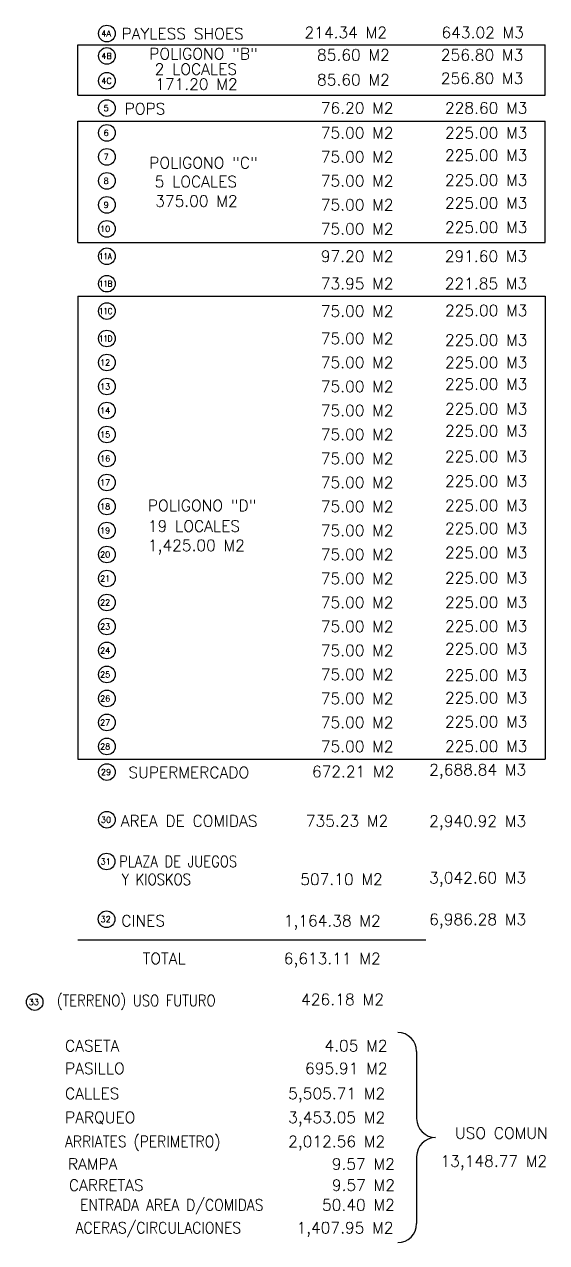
# Model space of a CAD drawing. Header units: millimetres. Extents: x 1590 to 1932, y -48 to 167.
# Drawn here: x 1784.4 to 1812, y 19.3 to 83.4 of the extents above; entities that cross this region are included whole.
import ezdxf
from ezdxf.enums import TextEntityAlignment as Align

# ---------------------------------------------------------------- set-up
doc = ezdxf.new("R2010")
doc.units = ezdxf.units.MM
doc.header["$LTSCALE"] = 0.1
doc.header["$MEASUREMENT"] = 0
doc.layers.get('0').update_dxf_attribs({"linetype": 'CONTINUOUS'})
for name, color, linetype in [('_KTI_CONTROL', 7, 'CONTINUOUS'), ('CUADRO1', 3, 'CONTINUOUS'), ('P-FIXT', 1, 'CONTINUOUS'), ('TEXT', 3, 'CONTINUOUS')]:
    doc.layers.add(name, color=color, linetype=linetype)
doc.styles.add('ATT', font='txt')
doc.styles.add('ROMAND', font='romand.shx')

# ---------------------------------------------------------------- blocks, each defined once
blk = doc.blocks.new('15PTOI01')
at = {"color": 0, "linetype": 'ByBlock'}
for p, q in [((0, -8.5), (0, 8.5)), ((2, 10.5), (6, 10.5)), ((8, 8.5), (8, -8.5)), ((9.5, 4.375), (9.5, -4.375)), ((11.25, 4.375), (9.5, 4.375)), ((6, -10.5), (2, -10.5)), ((11.25, -4.375), (9.5, -4.375))]:
    blk.add_line(p, q, dxfattribs=at)
for centre, radius, start, end in [((2, 8.5), 2, 90, 180), ((6, 8.5), 2, 0, 90), ((17.766404, -2.827313), 9.712715, 75.184599, 132.137709), ((13.6875, -12.03125), 19.717859, 49.950272, 70.559965), ((23.458333, 0), 4.229167, 313.602819, 46.397181), ((2, -8.5), 2, 180, 270), ((6, -8.5), 2, 270, 0), ((17.766404, 2.827313), 9.712715, 227.862291, 284.815401), ((13.6875, 12.03125), 19.717859, 289.440035, 310.049728)]:
    blk.add_arc(centre, radius, start, end, dxfattribs=at)
at = {"color": 0, "linetype": 'ByBlock', "style": 'ATT'}
for tag, p, flags in [('ITEM', (0, -23), 3), ('ROOM_NUMBER', (0, -32), 1)]:
    blk.add_attdef(tag, p, '', height=6, dxfattribs=dict(at, flags=flags))
blk = doc.blocks.new('ss1')
at = {"layer": '_KTI_CONTROL', "color": 1}
for points in [[(0.141, 0.122, 0), (0.141, 0.122, 0), (0.141, 0.122, 0), (0.141, 0.122, 0), (0.141, 0.122, 0)], [(0.141, 0.122, 0), (0.141, 0.122, 0), (0.141, 0.122, 0), (0.141, 0.122, 0), (0.141, 0.122, 0), (0.141, 0.122, 0), (0.141, 0.122, 0), (0.141, 0.122, 0), (0.141, 0.122, 0), (0.141, 0.122, 0), (0.141, 0.122, 0)]]:
    blk.add_polyline3d(points, dxfattribs=at)
at = {"layer": '_KTI_CONTROL'}
for points in [[(0.141, 0.122, 0), (0.141, 0.122, 0), (0.141, 0.122, 0), (0.141, 0.122, 0)], [(0.141, 0.122, 0), (0.141, 0.122, 0)]]:
    blk.add_polyline3d(points, dxfattribs=at)
at = {"layer": 'P-FIXT', "xscale": 0.0254, "yscale": 0.0254, "zscale": 0.0254}
blk.add_blockref('15PTOI01', (17.719, 12.528), dxfattribs=at)
blk = doc.blocks.new('FREG1P')
at = {"color": 0, "linetype": 'Continuous'}
for p, q in [((0.25, 1), (-0.25, 1)), ((-0.25, 1), (-0.25, 0)), ((-0.2, 0.95), (-0.2, 0.45)), ((-0.2, 0.45), (-0.2, 0.95)), ((-0.16, 0.45), (-0.16, 0.95)), ((-0.12, 0.45), (-0.12, 0.95)), ((-0.08, 0.45), (-0.08, 0.95)), ((-0.04, 0.45), (-0.04, 0.95)), ((0, 0.45), (0, 0.95)), ((0.04, 0.45), (0.04, 0.95)), ((0.08, 0.45), (0.08, 0.95)), ((0.12, 0.45), (0.12, 0.95)), ((0.16, 0.45), (0.16, 0.95)), ((0.2, 0.45), (0.2, 0.95)), ((0.25, 0), (0.25, 1)), ((-0.25, 0), (0.25, 0)), ((-0.139, 0.225), (-0.104, 0.225)), ((-0.121, 0.243), (-0.121, 0.207))]:
    blk.add_line(p, q, dxfattribs=at)
for centre, radius in [((-0.224, 0.275), 0.00893), ((-0.224, 0.225), 0.00893), ((-0.224, 0.175), 0.00893), ((-0.121, 0.225), 0.025), ((-0.121, 0.225), 0.0179)]:
    blk.add_circle(centre, radius, dxfattribs=at)
for centre, radius, start, end in [((0.843, 0.225), 1.043, 173.21714, 186.78286), ((-0.143, 0.342), 0.05, 96.13957, 173.21714), ((-0.143, 0.108), 0.05, 186.78286, 263.86043), ((0, -0.988), 1.388, 83.86043, 96.13957), ((0, 1.438), 1.388, 263.86043, 276.13957), ((0.143, 0.342), 0.05, 6.78286, 83.86043), ((0.143, 0.108), 0.05, 276.13957, 353.21714), ((-0.843, 0.225), 1.043, 353.21714, 6.78286)]:
    blk.add_arc(centre, radius, start, end, dxfattribs=at)
at = {"layer": '_KTI_CONTROL'}
blk.add_polyline3d([(-27.036, -20.878, 0), (-27.036, -20.878, 0)], dxfattribs=at)

msp = doc.modelspace()

# ---------------------------------------------------------------- linework, layer by layer
at = {"color": 7, "linetype": 'Continuous'}
for p, q in [((1787.2734, 79.6814), (1787.2734, 82.3263)), ((1787.2734, 82.3263), (1811.882, 82.3263)), ((1811.882, 79.6814), (1811.882, 82.3263)), ((1787.2734, 79.6814), (1811.882, 79.6814)), ((1787.2734, 78.3094), (1811.882, 78.3094)), ((1787.2734, 71.9265), (1787.2734, 78.3094)), ((1811.882, 71.9265), (1811.882, 78.3094)), ((1787.2734, 71.9265), (1811.882, 71.9265)), ((1787.2734, 69.0989), (1811.882, 69.0989)), ((1787.2734, 69.0989), (1787.2734, 44.7111)), ((1811.882, 69.0989), (1811.882, 44.7111)), ((1787.2734, 44.7111), (1811.882, 44.7111))]:
    msp.add_line(p, q, dxfattribs=at)
at = {"color": 4, "linetype": 'Continuous'}
msp.add_line((1787.2734, 35.1986), (1805.5851, 35.1986), dxfattribs=at)
at = {"color": 1, "linetype": 'Continuous'}
for p, q in [((1805.1069, 29.3254), (1805.1069, 25.7927)), ((1805.1069, 23.7927), (1805.1069, 20.2599))]:
    msp.add_line(p, q, dxfattribs=at)
at = {"color": 2, "linetype": 'Continuous'}
for centre in [(1788.795, 82.9258), (1788.795, 81.7446), (1788.795, 80.4368), (1788.795, 79.0032), (1788.795, 77.6954), (1788.795, 76.4317), (1788.795, 75.168), (1788.795, 73.9043), (1788.795, 72.6406), (1788.795, 71.1975), (1788.795, 69.7544), (1788.795, 68.3113), (1788.795, 66.8682), (1788.795, 65.6045), (1788.795, 64.3408), (1788.795, 63.0771), (1788.795, 61.8134), (1788.795, 60.5497), (1788.795, 59.286), (1788.795, 58.0223), (1788.795, 56.7586), (1788.795, 44.0381), (1788.795, 41.5284), (1788.7777, 39.328), (1788.7777, 36.2887), (1784.9927, 31.9276)]:
    msp.add_circle(centre, 0.4379, dxfattribs=at)
at = {"color": 1, "linetype": 'Continuous'}
for centre, start, end in [((1804.1069, 29.3254), 0, 90), ((1806.1069, 25.7927), 180, 270), ((1806.1069, 23.7927), 90, 180), ((1804.1069, 20.2599), 270, 0)]:
    msp.add_arc(centre, 1, start, end, dxfattribs=at)
at = {"layer": 'TEXT', "color": 2}
for centre in [(1788.795, 55.4949), (1788.795, 54.2312), (1788.795, 52.9675), (1788.795, 51.7038), (1788.795, 50.4402), (1788.795, 49.1765), (1788.795, 47.9128), (1788.795, 46.6491), (1788.795, 45.3854)]:
    msp.add_circle(centre, 0.4379, dxfattribs=at)

# ---------------------------------------------------------------- block references
at = {"color": 1, "linetype": 'Continuous', "xscale": -1, "rotation": 90}
for p in [(1786.4188, 97.6345), (1786.3813, 94.6595)]:
    msp.add_blockref('ss1', p, dxfattribs=at)
at = {"color": 1, "linetype": 'Continuous'}
for p, rotation in [((1786.3813, 59.3213), 90), ((1786.2559, 56.3463), 90), ((1792.0162, 65.8639, 0), 180)]:
    msp.add_blockref('ss1', p, dxfattribs=dict(at, rotation=rotation))
at = {"color": 1, "linetype": 'Continuous', "xscale": -1}
msp.add_blockref('ss1', (1789.0537, 61.9708), dxfattribs=at)
at = {"layer": 'P-FIXT', "rotation": 90}
msp.add_blockref('FREG1P', (1771.4471, 67.5354), dxfattribs=at)

# ---------------------------------------------------------------- texts
at = {"layer": 'CUADRO1', "style": 'ROMAND'}
for s, height, p in [('PAYLESS SHOES', 0.595857, (1789.5657, 82.6207)), ('214.34 M2', 0.59586, (1799.2028, 82.6809)), ('85.60 M2', 0.59586, (1799.8611, 81.4997)), ('85.60 M2', 0.59586, (1799.8611, 80.1919)), ('POPS', 0.59586, (1789.7316, 78.6686)), ('AREA DE COMIDAS', 0.595857, (1789.527, 41.1655)), ('735.23 M2', 0.59586, (1799.2705, 41.1655)), ('507.10 M2', 0.59586, (1798.9792, 38.0959)), ('CINES', 0.59586, (1789.5567, 35.9103)), ('1,164.38 M2', 0.595857, (1798.1074, 35.9103)), ('USO COMUN', 0.59586, (1807.1255, 24.7312)), ('13,148.77 M2', 0.595857, (1806.3585, 23.2581))]:
    msp.add_text(s, height=height, dxfattribs=at).set_placement(p)
at = {"layer": 'CUADRO1', "color": 2, "style": 'ROMAND'}
for s, p in [('643.02 M3', (1806.4138, 82.6809)), ('256.80 M3', (1806.3811, 81.4997)), ('256.80 M3', (1806.3811, 80.2692))]:
    msp.add_text(s, height=0.59586, dxfattribs=at).set_placement(p)
at = {"layer": 'CUADRO1', "color": 4, "style": 'ROMAND'}
for s, height, p in [('POLIGONO "B"', 0.595857, (1791.0239, 81.5622)), ('POLIGONO "C"', 0.595857, (1791.0239, 75.8218)), ('POLIGONO "D"', 0.595857, (1790.9531, 57.7779)), ('TOTAL', 0.59586, (1790.671, 33.9228)), ('6,613.11 M2', 0.595857, (1798.1074, 33.9228))]:
    msp.add_text(s, height=height, dxfattribs=at).set_placement(p)
at = {"layer": 'CUADRO1', "color": 3, "style": 'ROMAND'}
for s, height, p in [('2 LOCALES', 0.59586, (1791.3075, 80.7538)), ('171.20 M2', 0.59586, (1791.3397, 79.9636)), ('5 LOCALES', 0.59586, (1791.3075, 74.8295)), ('375.00 M2', 0.59586, (1791.3397, 73.8093)), ('19 LOCALES', 0.59586, (1790.9531, 56.6916)), ('1,425.00 M2', 0.595857, (1790.9531, 55.6761)), ('CASETA ', 0.59586, (1786.5909, 29.3309)), ('4.05 M2', 0.59586, (1800.254, 29.3309)), ('PASILLO', 0.59586, (1786.5909, 28.134)), ('695.91 M2', 0.59586, (1799.2289, 28.134)), ('CALLES', 0.59586, (1786.5909, 26.8149)), ('5,505.71 M2', 0.595857, (1798.3412, 26.8149)), ('PARQUEO', 0.59586, (1786.5909, 25.5557)), ('3,453.05 M2', 0.595857, (1798.3412, 25.5557)), ('2,012.56 M2', 0.595857, (1798.3412, 24.287))]:
    msp.add_text(s, height=height, dxfattribs=at).set_placement(p)
at = {"layer": 'CUADRO1', "style": 'ROMAND'}
for s, height, p in [('76.20 M2', 0.59586, (1801.9753, 78.7069)), ('75.00 M2', 0.59586, (1801.9753, 77.3991)), ('75.00 M2', 0.59586, (1801.9753, 76.1354)), ('75.00 M2', 0.59586, (1801.9753, 74.8717)), ('75.00 M2', 0.59586, (1801.9753, 73.608)), ('75.00 M2', 0.59586, (1801.9753, 72.3443)), ('97.20 M2', 0.59586, (1801.9753, 70.9012)), ('73.95 M2', 0.59586, (1801.9753, 69.458)), ('75.00 M2', 0.59586, (1801.9753, 68.0149)), ('75.00 M2', 0.59586, (1801.9753, 66.5718)), ('75.00 M2', 0.59586, (1801.9753, 65.3081)), ('75.00 M2', 0.59586, (1801.9753, 64.0444)), ('75.00 M2', 0.59586, (1801.9753, 62.7807)), ('75.00 M2', 0.59586, (1801.9753, 61.517)), ('75.00 M2', 0.59586, (1801.9753, 60.2533)), ('75.00 M2', 0.59586, (1801.9753, 58.9896)), ('75.00 M2', 0.59586, (1801.9753, 57.7259)), ('75.00 M2', 0.59586, (1801.9753, 56.4623)), ('75.00 M2', 0.59586, (1801.9753, 55.1986)), ('75.00 M2', 0.59586, (1801.9753, 53.9349)), ('75.00 M2', 0.59586, (1801.9753, 52.6712)), ('75.00 M2', 0.59586, (1801.9753, 51.4075)), ('75.00 M2', 0.59586, (1801.9753, 50.1438)), ('75.00 M2', 0.59586, (1801.9753, 48.8801)), ('75.00 M2', 0.59586, (1801.9753, 47.6164)), ('75.00 M2', 0.59586, (1801.9753, 46.3527)), ('75.00 M2', 0.59586, (1801.9753, 45.089)), ('SUPERMERCADO', 0.595857, (1793.1071, 43.7193)), ('672.21 M2', 0.59586, (1801.7627, 43.7636)), ('RAMPA', 0.59586, (1788.0492, 23.1026)), ('9.57 M2', 0.59586, (1802.2969, 23.1026)), ('CARRETAS', 0.59586, (1788.7615, 21.9888)), ('9.57 M2', 0.59586, (1802.3032, 21.9888)), ('50.40 M2', 0.59586, (1802.0387, 20.9493)), ('1,407.95 M2', 0.595857, (1801.3316, 19.7477))]:
    msp.add_text(s, height=height, dxfattribs=at).set_placement(p, align=Align.CENTER)
at = {"layer": 'CUADRO1', "color": 2, "style": 'ROMAND'}
for s, height, p in [('228.60 M3', 0.59586, (1808.7685, 78.7069)), ('225.00 M3', 0.59586, (1808.7685, 77.3991)), ('225.00 M3', 0.59586, (1808.7685, 76.2159)), ('225.00 M3', 0.59586, (1808.7685, 74.9119)), ('225.00 M3', 0.59586, (1808.7685, 73.7046)), ('225.00 M3', 0.59586, (1808.7685, 72.4248)), ('291.60 M3', 0.59586, (1808.7586, 70.9012)), ('221.85 M3', 0.59586, (1808.7586, 69.458)), ('225.00 M3', 0.59586, (1808.7685, 68.0445)), ('225.00 M3', 0.59586, (1808.7685, 66.4902)), ('225.00 M3', 0.59586, (1808.7685, 65.3059)), ('225.00 M3', 0.59586, (1808.7685, 64.171)), ('225.00 M3', 0.59586, (1808.7685, 62.8634)), ('225.00 M3', 0.59586, (1808.7685, 61.7024)), ('225.00 M3', 0.59586, (1808.7685, 60.3638)), ('225.00 M3', 0.59586, (1808.7685, 59.0571)), ('225.00 M3', 0.59586, (1808.7685, 57.7822)), ('225.00 M3', 0.59586, (1808.7685, 56.5711)), ('225.00 M3', 0.59586, (1808.7685, 55.2934)), ('225.00 M3', 0.59586, (1808.7685, 53.9684)), ('225.00 M3', 0.59586, (1808.7685, 52.6774)), ('225.00 M3', 0.59586, (1808.7685, 51.4204)), ('225.00 M3', 0.59586, (1808.7685, 50.2313)), ('225.00 M3', 0.59586, (1808.7685, 48.8384)), ('225.00 M3', 0.59586, (1808.7685, 47.6493)), ('225.00 M3', 0.59586, (1808.7685, 46.3922)), ('225.00 M3', 0.59586, (1808.7685, 45.1012)), ('2,688.84 M3', 0.595857, (1808.3206, 43.8622)), ('2,940.92 M3', 0.595857, (1808.3206, 41.161)), ('3,042.60 M3', 0.595857, (1808.3206, 38.1784)), ('6,986.28 M3', 0.595857, (1808.3206, 35.9837))]:
    msp.add_text(s, height=height, dxfattribs=at).set_placement(p, align=Align.CENTER)
at = {"layer": 'CUADRO1', "style": 'ROMAND', "width": 0.85}
for s, height, p in [('PLAZA DE JUEGOS', 0.595857, (1789.4435, 39.0373)), ('Y KIOSKOS', 0.59586, (1789.5726, 38.0881)), ('(TERRENO) USO FUTURO', 0.595857, (1786.1619, 31.7092))]:
    msp.add_text(s, height=height, dxfattribs=at).set_placement(p)
at = {"layer": 'CUADRO1', "color": 3, "style": 'ROMAND', "width": 0.9}
msp.add_text('ARRIATES (PERIMETRO)', height=0.595857, dxfattribs=at).set_placement((1786.5909, 24.287))
for s, p in [('ENTRADA AREA D/COMIDAS', (1792.2122, 20.9493)), ('ACERAS/CIRCULACIONES', (1791.5045, 19.7477))]:
    msp.add_text(s, height=0.595857, dxfattribs=at).set_placement(p, align=Align.CENTER)
at = {"layer": 'TEXT', "color": 2, "style": 'ROMAND'}
for s, p in [('4A', (1788.5005, 82.7687)), ('4B', (1788.5005, 81.5875)), ('4C', (1788.5005, 80.2797)), ('5', (1788.6216, 78.8461)), ('6', (1788.6216, 77.5383)), ('7', (1788.6216, 76.2746)), ('8', (1788.6216, 75.0109)), ('9', (1788.6216, 73.7472)), ('10', (1788.4355, 72.4835)), ('12', (1788.4355, 65.4474)), ('13', (1788.4355, 64.1837)), ('14', (1788.4355, 62.92)), ('15', (1788.4355, 61.6563)), ('16', (1788.4355, 60.3926)), ('17', (1788.4355, 59.1289)), ('18', (1788.4355, 57.8652)), ('19', (1788.4355, 56.6015)), ('20', (1788.4355, 55.3378)), ('21', (1788.4355, 54.0741)), ('22', (1788.4355, 52.8104)), ('23', (1788.4355, 51.5467)), ('24', (1788.4355, 50.283)), ('25', (1788.4355, 49.0193)), ('26', (1788.4355, 47.7556)), ('27', (1788.4355, 46.4919)), ('28', (1788.4355, 45.2282)), ('29', (1788.4804, 43.881)), ('30', (1788.4804, 41.3713)), ('31', (1788.463, 39.1709)), ('32', (1788.463, 36.1315)), ('33', (1784.6781, 31.7705))]:
    msp.add_text(s, height=0.3125, dxfattribs=at).set_placement(p)
at = {"layer": 'TEXT', "color": 2, "style": 'ROMAND', "width": 0.85}
for s, p in [('11A', (1788.3872, 71.0404)), ('11B', (1788.3872, 69.5973)), ('11C', (1788.3872, 68.1542)), ('11D', (1788.3872, 66.7111))]:
    msp.add_text(s, height=0.3125, dxfattribs=at).set_placement(p)
at = {"layer": 'TEXT', "style": 'ROMAND'}
msp.add_text('426.18 M2', height=0.6, dxfattribs=at).set_placement((1799.0141, 31.7656))

doc.saveas('drawing.dxf')
